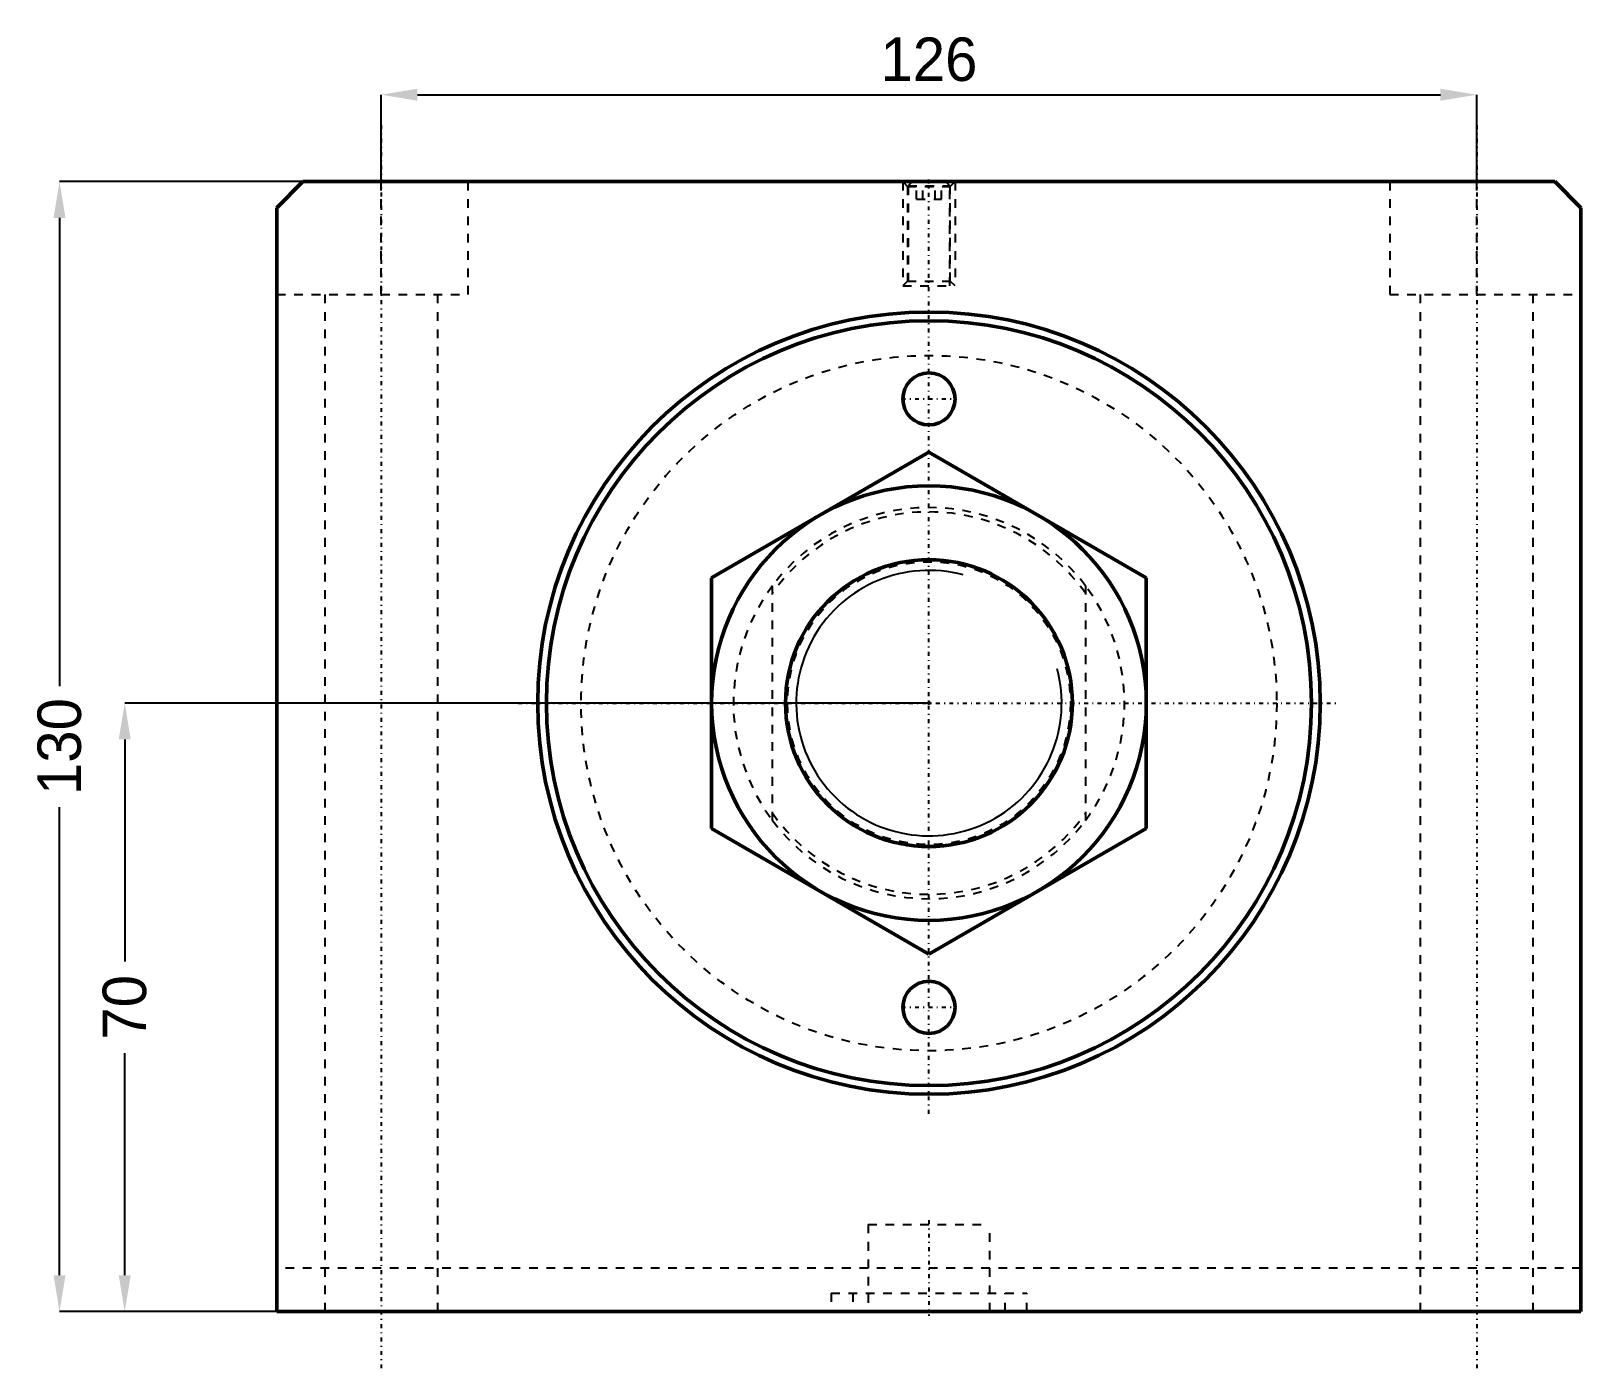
# Model space of a CAD drawing. Header units: millimetres. Extents: x -103 to 75, y -77 to 77.
import ezdxf

# ---------------------------------------------------------------- set-up
doc = ezdxf.new("R2010")
doc.units = ezdxf.units.MM
doc.linetypes.add('Center', pattern=[1.5, 0.45, -0.5, 0.05, -0.5])
doc.linetypes.add('Dashed', pattern=[2, 1, -1])
for name, color, linetype, lineweight in [('2d ConnectionPoints', 7, 'Continuous', 50), ('AM_0', 7, 'Continuous', 50), ('AM_5', 3, 'Continuous', 25), ('AM_7', 7, 'Center', 25), ('AM_9', 6, 'Dashed', 25)]:
    doc.layers.add(name, color=color, linetype=linetype, lineweight=lineweight)
doc.dimstyles.new('ISO-25', dxfattribs={"dimtxt": 2.5, "dimasz": 2.5, "dimexe": 1.25, "dimexo": 0.625, "dimtad": 1, "dimtxsty": 'Standard', "dimcen": 2.5, "dimadec": 0, "dimazin": 0, "dimtfac": 1, "dimtmove": 0, "dimatfit": 3, "dimfxl": 0, "dimarcsym": 0})

# ---------------------------------------------------------------- blocks, each defined once
blk = doc.blocks.new('1_JECX_MF_EXLA_80_320_0_rod__0_in_JECX_MF_160_J_EXLA_80_320_0__0')
at = {"layer": 'AM_0'}
for p, q in [((-25, 14.43), (0, 28.87)), ((0, 28.87), (25, 14.43)), ((-25, -14.43), (-25, 14.43)), ((25, 14.43), (25, -14.43)), ((0, -28.87), (-25, -14.43)), ((25, -14.43), (0, -28.87))]:
    blk.add_line(p, q, dxfattribs=at)
for radius in [25, 16.5]:
    blk.add_circle((0, 0), radius, dxfattribs=at)
at = {"layer": 'AM_5'}
blk.add_arc((0, 0), 15.27, 75, 15, dxfattribs=at)
at = {"layer": 'AM_9'}
for p, q in [((-18, -13.5), (-18, 13.5)), ((18, 13.5), (18, -13.5))]:
    blk.add_line(p, q, dxfattribs=at)
for points in [[(-18, 13.5), (-19.11, 11.88), (-20.07, 10.17), (-20.88, 8.38), (-21.53, 6.53), (-22.02, 4.63), (-22.34, 2.69), (-22.49, 0.73), (-22.47, -1.23), (-22.27, -3.18), (-21.91, -5.11), (-21.38, -7), (-20.69, -8.84), (-19.84, -10.61), (-18.84, -12.3), (-18, -13.5)], [(18, -13.5), (19.11, -11.88), (20.07, -10.17), (20.88, -8.38), (21.53, -6.53), (22.02, -4.63), (22.34, -2.69), (22.49, -0.73), (22.47, 1.23), (22.27, 3.18), (21.91, 5.11), (21.38, 7), (20.69, 8.84), (19.84, 10.61), (18.84, 12.3), (18, 13.5)]]:
    blk.add_lwpolyline(points, dxfattribs=at)
blk.add_circle((0, 0), 16.27, dxfattribs=at)
for radius, start, end in [(22.5, 36.8699, 143.1301), (22, 35.0968, 144.9032), (22, 215.0968, 324.9032), (22.5, 216.8699, 323.1301)]:
    blk.add_arc((0, 0), radius, start, end, dxfattribs=at)
blk = doc.blocks.new('2_JECX_MF_EXLA_80_320_0_body__0_in_JECX_MF_160_J_EXLA_80_320_0__0')
at = {"layer": 'AM_0'}
for p, q in [((-72, 60), (-75, 57)), ((72, 60), (-72, 60)), ((75, 57), (72, 60)), ((-75, 57), (-75, -70)), ((75, -70), (75, 57)), ((-75, -70), (75, -70))]:
    blk.add_line(p, q, dxfattribs=at)
for centre, radius in [((0, 0), 45), ((0, 0), 44), ((0, 35), 3), ((0, -35), 3)]:
    blk.add_circle(centre, radius, dxfattribs=at)
at = {"layer": 'AM_5', "linetype": 'Dashed'}
for p, q in [((-3, 60), (-3, 48)), ((3, 60), (3, 48))]:
    blk.add_line(p, q, dxfattribs=at)
at = {"layer": 'AM_7'}
for p, q in [((-63, 66.5), (-63, -76.5)), ((63, 66.5), (63, -76.5)), ((0, 47.4), (0, 60.6)), ((0, -47.25), (0, 47.25)), ((-3.15, 35), (3.15, 35)), ((-47.25, 0), (47.25, 0)), ((-3.15, -35), (3.15, -35)), ((0, -59.5), (0, -70.5))]:
    blk.add_line(p, q, dxfattribs=at)
at = {"layer": 'AM_9'}
for p, q in [((-63, 47), (-63, 60)), ((-53, 47), (-53, 60)), ((-3, 60), (-2.46, 59.46)), ((-2.46, 59.46), (-2.46, 48.54)), ((-2.46, 59.46), (2.46, 59.46)), ((-1.9, 60), (-2.4, 59.5)), ((-2.4, 59.5), (-2.4, 48)), ((-2.4, 59.5), (2.4, 59.5)), ((-1.44, 58), (-1.44, 60)), ((-0.72, 58), (-0.72, 60)), ((0.72, 58), (0.72, 60)), ((1.44, 58), (1.44, 60)), ((2.4, 59.5), (1.9, 60)), ((2.4, 48), (2.4, 59.5)), ((2.46, 59.46), (3, 60)), ((2.46, 48.54), (2.46, 59.46)), ((53, 60), (53, 47)), ((63, 47), (63, 60)), ((-1.44, 58), (1.44, 58)), ((-2.46, 48.54), (-3, 48)), ((-2.46, 48.54), (2.46, 48.54)), ((3, 48), (2.46, 48.54)), ((-75, 47), (-53, 47)), ((-69.5, 47), (-69.5, -70)), ((-56.5, -70), (-56.5, 47)), ((-3, 48), (3, 48)), ((53, 47), (75, 47)), ((56.5, 47), (56.5, -70)), ((69.5, -70), (69.5, 47)), ((-7, -60), (7, -60)), ((-7, -60), (-7, -70)), ((7, -70), (7, -60)), ((75, -65), (-75, -65)), ((-11.25, -67.9), (11.25, -67.9)), ((-11.25, -67.9), (-11.25, -70)), ((-8.75, -67.9), (-8.75, -70)), ((8.75, -70), (8.75, -67.9)), ((11.25, -70), (11.25, -67.9))]:
    blk.add_line(p, q, dxfattribs=at)
blk.add_circle((0, 0), 40, dxfattribs=at)
blk = doc.blocks.new('*D3')
at = {"layer": 'AM_5', "color": 0, "lineweight": -2}
for p, q in [((-63, 60), (-63, 70)), ((-58.83, 70), (58.83, 70)), ((63, 60), (63, 70))]:
    blk.add_line(p, q, dxfattribs=at)
at = {"layer": 'AM_5', "color": 0}
for points in [[(-58.83, 70.69), (-58.83, 69.31), (-63, 70)], [(58.83, 69.31), (58.83, 70.69), (63, 70)]]:
    blk.add_solid(points, dxfattribs=at)
at = {"layer": 'Defpoints', "color": 0}
for p in [(63, 70), (-63, 60), (63, 60)]:
    blk.add_point(p, dxfattribs=at)
at = {"layer": 'AM_5', "color": 0, "insert": (0, 74.05), "char_height": 5, "attachment_point": 5}
blk.add_mtext('126', dxfattribs=at)
blk = doc.blocks.new('*D4')
at = {"layer": 'AM_5', "color": 0, "lineweight": -2}
for p, q in [((-72, 60), (-100, 60)), ((-100, 55.83), (-100, 1.97)), ((-100, -65.83), (-100, -11.97)), ((-75, -70), (-100, -70))]:
    blk.add_line(p, q, dxfattribs=at)
at = {"layer": 'AM_5', "color": 0}
for points in [[(-99.31, 55.83), (-100.69, 55.83), (-100, 60)], [(-100.69, -65.83), (-99.31, -65.83), (-100, -70)]]:
    blk.add_solid(points, dxfattribs=at)
at = {"layer": 'Defpoints', "color": 0}
for p in [(-72, 60), (-100, -70), (-75, -70)]:
    blk.add_point(p, dxfattribs=at)
at = {"layer": 'AM_5', "color": 0, "insert": (-100, -5), "char_height": 5, "attachment_point": 5, "rotation": 90}
blk.add_mtext('130', dxfattribs=at)
blk = doc.blocks.new('*D5')
at = {"layer": 'AM_5', "color": 0, "lineweight": -2}
for p, q in [((0, 0), (-92.5, 0)), ((-92.5, -4.17), (-92.5, -29.72)), ((-92.5, -65.83), (-92.5, -40.28)), ((-75, -70), (-92.5, -70))]:
    blk.add_line(p, q, dxfattribs=at)
at = {"layer": 'AM_5', "color": 0}
for points in [[(-91.81, -4.17), (-93.19, -4.17), (-92.5, 0)], [(-93.19, -65.83), (-91.81, -65.83), (-92.5, -70)]]:
    blk.add_solid(points, dxfattribs=at)
at = {"layer": 'Defpoints', "color": 0}
for p in [(0, 0), (-92.5, -70), (-75, -70)]:
    blk.add_point(p, dxfattribs=at)
at = {"layer": 'AM_5', "color": 0, "insert": (-92.5, -35), "char_height": 5, "attachment_point": 5, "rotation": 90}
blk.add_mtext('70', dxfattribs=at)

msp = doc.modelspace()

# ---------------------------------------------------------------- linework, layer by layer
at = {"layer": '2d ConnectionPoints'}
msp.add_point((0, 0), dxfattribs=at)

# ---------------------------------------------------------------- block references
for name in ['2_JECX_MF_EXLA_80_320_0_body__0_in_JECX_MF_160_J_EXLA_80_320_0__0', '1_JECX_MF_EXLA_80_320_0_rod__0_in_JECX_MF_160_J_EXLA_80_320_0__0']:
    msp.add_blockref(name, (0, 0))

# ---------------------------------------------------------------- dimensions: what is measured, and where the dimension line sits
at = {"layer": 'AM_5'}
dim = msp.add_linear_dim(base=(63, 70), p1=(-63, 60), p2=(63, 60), text='126', dimstyle='ISO-25', override={"dimtxt": 5, "dimasz": 4.166667, "dimexe": 0, "dimexo": 0, "dimgap": 1.5}, dxfattribs=at)
dim.commit()
dim.dimension.update_dxf_attribs({"geometry": '*D3', "text_midpoint": (0, 70), "dimtype": 160})
for base, p1, text, picture, middle in [((-100, -70), (-72, 60), '130', '*D4', (-100, -5)), ((-92.5, -70), (0, 0), '70', '*D5', (-92.5, -35))]:
    dim = msp.add_linear_dim(base=base, p1=p1, p2=(-75, -70), angle=90, text=text, dimstyle='ISO-25', override={"dimtxt": 5, "dimasz": 4.166667, "dimexe": 0, "dimexo": 0, "dimgap": 1.5}, dxfattribs=at)
    dim.commit()
    dim.dimension.update_dxf_attribs({"geometry": picture, "text_midpoint": middle, "dimtype": 160, "text_rotation": 90})

doc.saveas('drawing.dxf')
